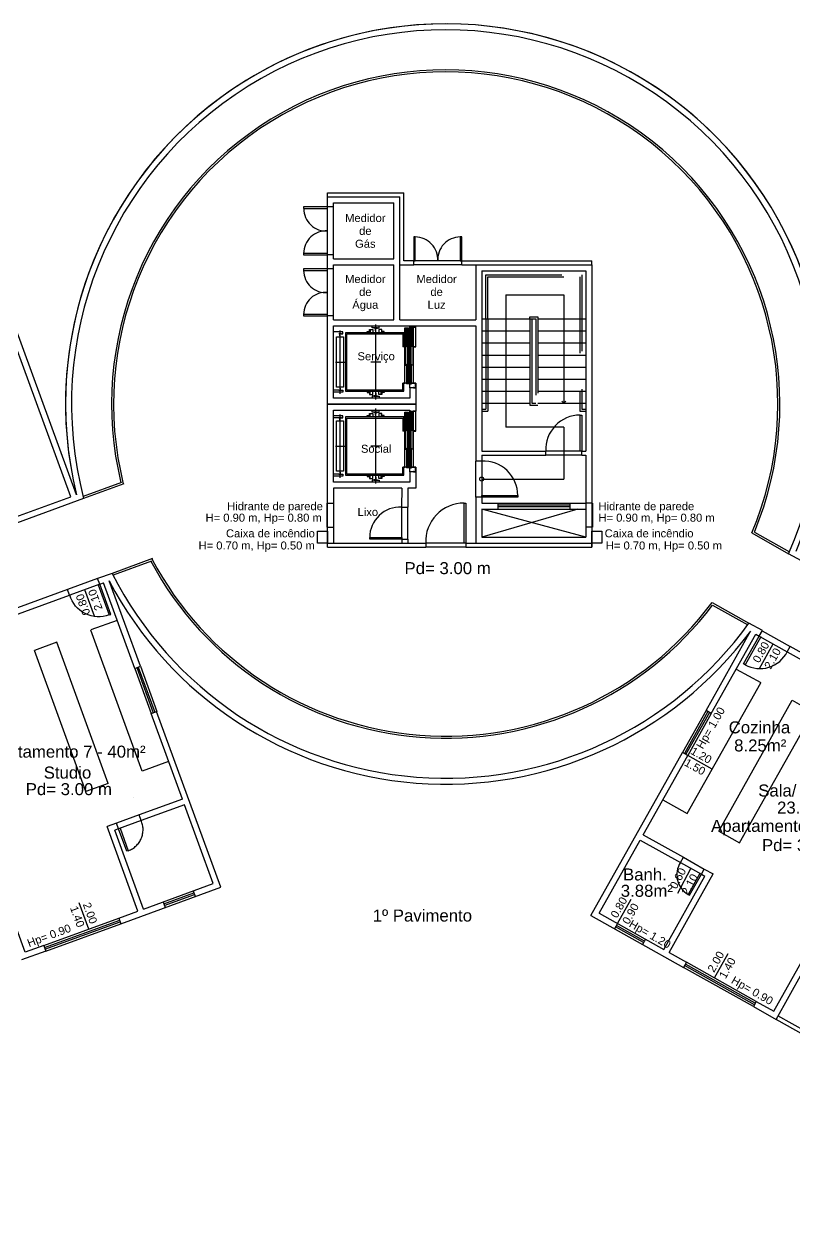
# Model space of a CAD drawing. Header units: millimetres. Extents: x -210 to 1173, y -437 to 320.
# Drawn here: x 8.28 to 27.53, y -68.83 to -39.06 of the extents above; entities that cross this region are included whole.
import ezdxf
from ezdxf.enums import TextEntityAlignment as Align

# ---------------------------------------------------------------- set-up
doc = ezdxf.new("R2010")
doc.units = ezdxf.units.MM
doc.header["$LTSCALE"] = 0.3
for name, pattern in [('DASHDOTX2', [50.8, 25.4, -12.7, 0, -12.7]), ('DASHED2', [9.525, 6.35, -3.175]), ('LTYPE_4', [112.5, 56.25, -56.25]), ('LTYPE_6', [168.75, 112.5, -28.125, 0, -28.125])]:
    doc.linetypes.add(name, pattern=pattern)
for name, color, linetype in [('CORTE', 6, 'Continuous'), ('COTAS', 1, 'Continuous'), ('ESQUADRIAS', 3, 'Continuous'), ('LAYER_0', 6, 'Continuous'), ('LINHA DE CORTE', 6, 'DASHDOTX2'), ('PISO', 1, 'Continuous'), ('PROJEÇÃO', 1, 'DASHED2'), ('TEXTOS', 2, 'Continuous'), ('VISTA', 2, 'Continuous')]:
    doc.layers.add(name, color=color, linetype=linetype)
doc.styles.add('2MM 1_100', font='ARIAL.TTF', dxfattribs={"height": 0.2})
doc.styles.add('3MM 1_100', font='ARIAL.TTF', dxfattribs={"height": 0.3})

msp = doc.modelspace()

# ---------------------------------------------------------------- linework, layer by layer
at = {"layer": 'CORTE'}
for p, q in [((15.872, -43.284), (17.772, -43.284)), ((15.872, -43.384), (15.872, -43.284)), ((15.872, -43.384), (17.672, -43.384)), ((15.872, -43.634), (15.872, -43.384)), ((17.672, -46.459), (17.672, -43.384)), ((17.772, -44.984), (17.772, -43.284)), ((16.022, -43.634), (15.872, -43.634)), ((16.022, -43.534), (17.522, -43.534)), ((16.022, -43.634), (16.022, -43.534)), ((17.522, -44.934), (17.522, -43.534)), ((15.872, -45.184), (15.872, -44.834)), ((16.022, -44.834), (15.872, -44.834)), ((16.022, -44.934), (16.022, -44.834)), ((16.022, -44.934), (17.522, -44.934)), ((16.022, -45.184), (15.872, -45.184)), ((16.022, -45.084), (17.522, -45.084)), ((16.022, -45.184), (16.022, -45.084)), ((17.522, -46.459), (17.522, -45.084)), ((17.672, -45.084), (18.022, -45.084)), ((18.022, -44.984), (17.772, -44.984)), ((18.022, -45.084), (18.022, -44.984)), ((19.222, -44.984), (22.472, -44.984)), ((19.222, -45.084), (19.222, -44.984)), ((19.222, -45.084), (19.572, -45.084)), ((19.572, -45.084), (19.572, -46.459)), ((19.572, -45.084), (22.472, -45.084)), ((19.722, -45.234), (19.722, -49.734)), ((19.722, -45.234), (22.322, -45.234)), ((22.322, -45.234), (22.322, -49.734)), ((22.472, -45.084), (22.472, -44.984)), ((22.472, -45.084), (22.472, -52.034)), ((22.472, -45.084), (22.472, -45.084)), ((9.596, -50.825), (7.831, -45.987)), ((9.455, -50.877), (7.741, -46.18)), ((15.872, -52.034), (15.872, -46.359)), ((16.022, -46.359), (15.872, -46.359)), ((16.022, -46.459), (16.022, -46.359)), ((16.022, -46.459), (17.522, -46.459)), ((16.022, -48.409), (16.022, -46.609)), ((16.022, -46.609), (19.572, -46.609)), ((17.672, -46.459), (19.572, -46.459)), ((17.922, -46.609), (17.922, -46.634)), ((19.572, -46.609), (19.572, -49.984)), ((17.922, -48.154), (17.922, -48.409)), ((18.072, -48.154), (18.072, -48.559)), ((17.922, -48.409), (16.022, -48.409)), ((15.872, -48.559), (18.072, -48.559)), ((18.072, -48.559), (15.872, -48.559)), ((16.022, -50.509), (16.022, -48.709)), ((16.022, -48.709), (17.922, -48.709)), ((16.022, -48.709), (17.922, -48.709)), ((17.922, -48.709), (17.922, -48.734)), ((18.072, -48.559), (18.072, -48.734)), ((19.722, -49.734), (21.322, -49.734)), ((19.722, -49.834), (19.722, -49.984)), ((19.722, -49.834), (21.322, -49.834)), ((22.222, -49.734), (22.322, -49.734)), ((22.222, -49.834), (22.322, -49.834)), ((22.322, -49.834), (22.322, -51.034)), ((17.922, -50.254), (17.922, -50.509)), ((18.072, -50.254), (18.072, -50.659)), ((17.922, -50.509), (16.022, -50.509)), ((7.543, -51.575), (9.455, -50.877)), ((17.722, -50.659), (16.022, -50.659)), ((16.022, -50.659), (16.022, -52.034)), ((17.722, -50.659), (17.717, -51.134)), ((18.072, -50.659), (17.872, -50.659)), ((17.872, -50.659), (17.872, -51.134)), ((19.572, -50.884), (19.572, -52.034)), ((19.722, -50.884), (19.722, -51.034)), ((9.775, -50.92), (7.594, -51.716)), ((15.852, -51.034), (15.852, -51.634)), ((15.852, -51.034), (16.022, -51.034)), ((17.722, -51.134), (17.872, -51.134)), ((19.722, -51.034), (22.322, -51.034)), ((19.722, -51.184), (19.722, -51.884)), ((19.722, -51.184), (22.322, -51.184)), ((22.122, -51.184), (19.722, -51.884)), ((22.322, -51.884), (19.722, -51.184)), ((22.322, -51.034), (22.322, -51.884)), ((22.492, -51.034), (22.322, -51.034)), ((22.492, -51.034), (22.492, -51.634)), ((15.852, -51.634), (16.022, -51.634)), ((22.492, -51.634), (22.322, -51.634)), ((15.872, -52.034), (18.322, -52.034)), ((15.872, -52.134), (15.872, -52.034)), ((17.722, -51.934), (17.722, -52.034)), ((17.722, -51.934), (17.872, -51.934)), ((17.872, -51.934), (17.872, -52.034)), ((18.322, -52.034), (18.322, -52.134)), ((19.322, -52.034), (19.572, -52.034)), ((19.322, -52.034), (19.322, -52.134)), ((19.572, -52.034), (22.472, -52.034)), ((19.722, -51.884), (22.322, -51.884)), ((22.472, -52.034), (22.472, -52.134)), ((22.472, -52.134), (22.472, -52.034)), ((15.872, -52.134), (18.322, -52.134)), ((19.322, -52.134), (22.472, -52.134)), ((27.712, -52.478), (27.391, -52.299)), ((10.484, -52.79), (10.125, -52.921)), ((10.176, -53.062), (10.125, -52.921)), ((11.193, -55.113), (10.411, -52.976)), ((9.374, -53.195), (5.287, -54.686)), ((9.425, -53.336), (9.374, -53.195)), ((10.176, -53.062), (10.27, -53.028)), ((11.052, -55.164), (10.27, -53.028)), ((5.573, -54.742), (9.425, -53.336)), ((11.139, -54.149), (11.14, -54.148)), ((26.734, -54.222), (26.4, -54.035)), ((25.327, -56.218), (26.44, -54.234)), ((25.458, -56.292), (26.571, -54.308)), ((26.571, -54.308), (26.658, -54.356)), ((26.658, -54.356), (26.734, -54.222)), ((8.316, -62.257), (5.573, -54.742)), ((27.356, -54.748), (27.431, -54.614)), ((27.356, -54.748), (30.933, -56.753)), ((31.226, -56.742), (27.431, -54.614)), ((25.901, -54.895), (25.9, -54.895)), ((25.901, -54.895), (25.9, -54.895)), ((11.052, -55.164), (11.193, -55.113)), ((25.414, -55.4), (25.414, -55.4)), ((25.414, -55.4), (25.414, -55.4)), ((11.462, -56.292), (11.603, -56.241)), ((13.205, -60.632), (11.599, -56.242)), ((25.458, -56.292), (25.327, -56.218)), ((12.243, -58.432), (11.462, -56.292)), ((27.018, -63.73), (30.934, -56.752)), ((22.452, -61.342), (24.74, -57.265)), ((23.758, -59.322), (24.871, -57.338)), ((24.871, -57.338), (24.74, -57.265)), ((11.011, -58.383), (11.011, -58.383)), ((12.243, -58.432), (11.161, -58.825)), ((12.294, -58.573), (11.212, -58.966)), ((13.013, -60.543), (12.294, -58.573)), ((11.212, -58.966), (11.161, -58.825)), ((10.597, -59.03), (10.362, -59.115)), ((11.131, -61.23), (10.362, -59.115)), ((10.648, -59.17), (10.554, -59.205)), ((11.272, -61.178), (10.554, -59.205)), ((10.648, -59.17), (10.597, -59.03)), ((23.88, -59.104), (23.88, -59.104)), ((23.953, -58.973), (23.953, -58.973)), ((22.657, -61.284), (23.684, -59.453)), ((23.684, -59.453), (24.688, -60.016)), ((23.757, -59.322), (24.761, -59.885)), ((24.368, -59.665), (24.368, -59.665)), ((24.688, -60.016), (24.761, -59.885)), ((24.271, -62.189), (25.298, -60.358)), ((24.402, -62.263), (25.502, -60.301)), ((25.211, -60.309), (25.284, -60.178)), ((25.211, -60.309), (25.298, -60.358)), ((25.284, -60.178), (25.502, -60.301)), ((10.706, -61.544), (13.205, -60.632)), ((11.272, -61.178), (13.013, -60.543)), ((10.655, -61.403), (11.131, -61.23)), ((22.599, -61.08), (22.599, -61.08)), ((22.657, -61.284), (24.271, -62.189)), ((10.655, -61.403), (10.706, -61.544)), ((22.452, -61.342), (24.765, -62.639)), ((8.776, -62.09), (8.316, -62.257)), ((8.776, -62.09), (8.827, -62.231)), ((27.076, -63.934), (28.055, -62.188)), ((8.827, -62.231), (8.226, -62.449)), ((24.402, -62.263), (24.838, -62.508)), ((24.838, -62.508), (24.765, -62.639)), ((26.583, -63.486), (26.509, -63.617)), ((26.509, -63.617), (27.076, -63.934)), ((26.583, -63.486), (27.02, -63.731))]:
    msp.add_line(p, q, dxfattribs=at)
for points in [[(15.622, -51.733), (15.872, -51.733), (15.872, -52.033), (15.622, -52.033)], [(22.472, -51.734), (22.722, -51.734), (22.722, -52.034), (22.472, -52.034)]]:
    msp.add_lwpolyline(points, close=True, dxfattribs=at)
for radius, start, end in [(9.5, 341.5137, 189.5338), (9.5, 337.2226, 193.8022), (9.35, 336.4228, 194.6256), (9.5, 207.7089, 323.3361), (9.35, 206.9058, 324.1475)]:
    msp.add_arc((18.822, -48.559), radius, start, end, dxfattribs=at)
at = {"layer": 'COTAS'}
for p, q in [((20.322, -45.834), (20.322, -49.134)), ((20.322, -45.834), (21.772, -45.834)), ((21.772, -45.834), (21.772, -48.534)), ((21.772, -48.534), (21.723, -48.484)), ((21.772, -48.534), (21.823, -48.484)), ((21.772, -49.134), (20.322, -49.134)), ((21.772, -49.134), (21.772, -50.434)), ((19.722, -50.434), (21.772, -50.434)), ((26.663, -55.165), (27.007, -54.552)), ((25.484, -57.682), (24.871, -57.338)), ((24.619, -60.783), (24.949, -60.162)), ((9.904, -61.68), (9.664, -61.019)), ((23.114, -61.543), (23.458, -60.93)), ((25.536, -62.899), (25.88, -62.286))]:
    msp.add_line(p, q, dxfattribs=at)
at = {"layer": 'COTAS', "extrusion": (-1.35577e-13, -1.67877e-12, -1)}
msp.add_line((10.042, -53.861), (9.801, -53.201), dxfattribs=at)
at = {"layer": 'COTAS'}
msp.add_circle((19.722, -50.434), 0.05, dxfattribs=at)
at = {"layer": 'ESQUADRIAS'}
for p, q in [((11.104, -55.145), (11.513, -56.273)), ((11.141, -55.132), (11.551, -56.26)), ((25.375, -56.245), (24.788, -57.292)), ((25.41, -56.265), (24.823, -57.311)), ((8.795, -62.141), (10.675, -61.458)), ((8.809, -62.179), (10.688, -61.496)), ((26.536, -63.569), (24.792, -62.59)), ((26.556, -63.534), (24.812, -62.555))]:
    msp.add_line(p, q, dxfattribs=at)
for points in [[(15.872, -43.634), (15.272, -43.634), (15.272, -43.674), (15.872, -43.674)], [(18.062, -44.984), (18.062, -44.384), (18.022, -44.384), (18.022, -44.984)], [(19.222, -44.984), (19.222, -44.384), (19.182, -44.384), (19.182, -44.984)], [(15.872, -44.794), (15.272, -44.794), (15.272, -44.834), (15.872, -44.834)], [(15.872, -45.184), (15.272, -45.184), (15.272, -45.224), (15.872, -45.224)], [(15.872, -46.319), (15.272, -46.319), (15.272, -46.359), (15.872, -46.359)], [(22.222, -49.734), (22.182, -49.734), (22.182, -48.834), (22.222, -48.834)], [(19.722, -50.884), (19.722, -50.844), (20.622, -50.844), (20.622, -50.884)], [(19.322, -52.034), (19.282, -52.034), (19.282, -51.034), (19.322, -51.034)], [(17.722, -51.934), (16.922, -51.934), (16.922, -51.894), (17.722, -51.894)], [(26.658, -54.356), (26.693, -54.376), (26.302, -55.074), (26.267, -55.054)], [(10.648, -59.17), (10.686, -59.157), (10.891, -59.721), (10.853, -59.734)], [(25.211, -60.309), (25.176, -60.29), (24.882, -60.813), (24.917, -60.832)]]:
    msp.add_lwpolyline(points, close=True, dxfattribs=at)
at = {"layer": 'ESQUADRIAS', "extrusion": (1.1504e-16, 4.198e-17, -1), "elevation": 0}
msp.add_lwpolyline([(-10.177, -53.064), (-10.14, -53.078), (-10.414, -53.829), (-10.451, -53.816)], close=True, dxfattribs=at)
at = {"layer": 'LAYER_0', "color": 15, "linetype": 'LTYPE_6'}
for p, q in [((16.182, -48.302), (16.182, -46.72)), ((17.072, -48.444), (17.072, -46.569)), ((16.071, -47.509), (16.301, -47.509)), ((17.2, -47.509), (16.948, -47.509)), ((16.182, -50.402), (16.182, -48.82)), ((17.072, -50.544), (17.072, -48.669)), ((16.071, -49.609), (16.301, -49.609)), ((17.2, -49.609), (16.947, -49.609))]:
    msp.add_line(p, q, dxfattribs=at)
at = {"layer": 'LAYER_0', "color": 11}
for p, q in [((16.916, -46.748), (16.916, -46.694)), ((16.916, -46.694), (16.997, -46.694)), ((16.922, -46.754), (16.922, -46.694)), ((16.987, -46.659), (16.987, -46.609)), ((17.027, -46.659), (16.987, -46.659)), ((16.997, -46.694), (16.997, -46.754)), ((17.072, -46.659), (17.027, -46.659)), ((17.027, -46.659), (17.027, -46.663)), ((17.031, -46.667), (17.027, -46.663)), ((17.064, -46.669), (17.031, -46.667)), ((17.064, -46.669), (17.068, -46.672)), ((17.068, -46.688), (17.064, -46.692)), ((17.064, -46.734), (17.064, -46.692)), ((17.072, -46.734), (17.064, -46.734)), ((17.068, -46.688), (17.068, -46.672)), ((17.117, -46.659), (17.072, -46.659)), ((17.072, -46.734), (17.08, -46.734)), ((17.077, -46.672), (17.08, -46.669)), ((17.077, -46.688), (17.077, -46.672)), ((17.077, -46.688), (17.08, -46.692)), ((17.08, -46.669), (17.114, -46.667)), ((17.08, -46.734), (17.08, -46.692)), ((17.114, -46.667), (17.117, -46.663)), ((17.117, -46.659), (17.157, -46.659)), ((17.117, -46.659), (17.117, -46.663)), ((17.228, -46.694), (17.147, -46.694)), ((17.147, -46.694), (17.147, -46.754)), ((17.157, -46.659), (17.157, -46.609)), ((17.222, -46.754), (17.222, -46.694)), ((17.228, -46.748), (17.228, -46.694)), ((17.802, -48.034), (17.802, -46.659)), ((17.802, -46.659), (17.892, -46.659)), ((17.892, -48.064), (17.892, -46.659)), ((17.922, -48.064), (17.922, -46.634)), ((17.922, -46.634), (18.012, -46.634)), ((18.012, -46.634), (18.012, -48.034)), ((18.072, -46.634), (18.012, -46.634)), ((18.012, -46.649), (18.014, -46.649)), ((18.014, -46.649), (18.014, -46.636)), ((18.014, -46.636), (18.07, -46.636)), ((18.07, -46.636), (18.07, -47.132)), ((18.072, -47.134), (18.072, -46.634)), ((16.254, -46.755), (16.022, -46.755)), ((16.092, -48.139), (16.092, -46.879)), ((16.092, -46.879), (16.272, -46.879)), ((16.214, -46.805), (16.254, -46.805)), ((16.254, -46.805), (16.254, -46.755)), ((16.272, -46.879), (16.272, -48.139)), ((17.772, -46.779), (16.322, -46.779)), ((16.322, -46.779), (16.322, -48.239)), ((16.352, -48.209), (16.352, -46.809)), ((16.352, -46.809), (17.752, -46.809)), ((16.862, -46.754), (16.862, -46.748)), ((16.862, -46.748), (16.916, -46.748)), ((16.862, -46.754), (16.922, -46.754)), ((16.922, -46.754), (16.922, -46.779)), ((16.997, -46.754), (16.997, -46.779)), ((17.147, -46.754), (17.147, -46.779)), ((17.222, -46.754), (17.222, -46.779)), ((17.282, -46.754), (17.222, -46.754)), ((17.282, -46.748), (17.228, -46.748)), ((17.282, -46.754), (17.282, -46.748)), ((17.752, -46.809), (17.752, -47.134)), ((17.772, -47.132), (17.772, -46.779)), ((17.802, -47.134), (17.752, -47.134)), ((17.8, -47.132), (17.772, -47.132)), ((17.802, -47.119), (17.8, -47.119)), ((17.8, -47.119), (17.8, -47.132)), ((17.807, -47.584), (17.807, -47.114)), ((17.807, -47.114), (17.847, -47.114)), ((17.845, -47.116), (17.809, -47.116)), ((17.809, -47.116), (17.809, -47.582)), ((17.845, -47.129), (17.845, -47.116)), ((17.847, -47.129), (17.845, -47.129)), ((17.847, -47.114), (17.847, -47.129)), ((18.007, -47.114), (17.967, -47.114)), ((17.967, -47.114), (17.967, -47.129)), ((17.967, -47.129), (17.969, -47.129)), ((17.969, -47.129), (17.969, -47.116)), ((17.969, -47.116), (18.005, -47.116)), ((18.005, -47.116), (18.005, -47.582)), ((18.007, -47.584), (18.007, -47.114)), ((18.014, -47.119), (18.012, -47.119)), ((18.012, -47.134), (18.072, -47.134)), ((18.014, -47.132), (18.014, -47.119)), ((18.07, -47.132), (18.014, -47.132)), ((17.807, -47.584), (17.847, -47.584)), ((17.845, -47.582), (17.809, -47.582)), ((17.847, -47.569), (17.845, -47.569)), ((17.845, -47.569), (17.845, -47.582)), ((17.847, -47.584), (17.847, -47.569)), ((17.852, -48.046), (17.852, -47.564)), ((17.852, -47.564), (17.892, -47.564)), ((17.89, -47.566), (17.854, -47.566)), ((17.854, -47.566), (17.854, -48.044)), ((17.89, -47.579), (17.89, -47.566)), ((17.892, -47.579), (17.89, -47.579)), ((17.962, -47.564), (17.922, -47.564)), ((17.922, -47.579), (17.924, -47.579)), ((17.924, -47.579), (17.924, -47.566)), ((17.924, -47.566), (17.96, -47.566)), ((17.96, -47.566), (17.96, -48.044)), ((17.962, -48.046), (17.962, -47.564)), ((17.967, -47.584), (17.967, -47.569)), ((17.967, -47.569), (17.969, -47.569)), ((18.007, -47.584), (17.967, -47.584)), ((17.969, -47.569), (17.969, -47.582)), ((17.969, -47.582), (18.005, -47.582)), ((16.149, -48.213), (16.022, -48.213)), ((16.272, -48.139), (16.092, -48.139)), ((16.214, -48.213), (16.254, -48.213)), ((16.254, -48.213), (16.254, -48.263)), ((17.752, -48.209), (16.352, -48.209)), ((17.802, -48.034), (17.752, -48.034)), ((17.752, -48.209), (17.752, -48.034)), ((17.772, -48.239), (17.772, -48.036)), ((17.772, -48.036), (17.802, -48.036)), ((17.847, -48.034), (17.802, -48.034)), ((17.845, -48.036), (17.802, -48.036)), ((17.845, -48.051), (17.845, -48.036)), ((17.89, -48.051), (17.845, -48.051)), ((17.847, -48.034), (17.847, -48.049)), ((17.847, -48.049), (17.892, -48.049)), ((17.892, -48.046), (17.852, -48.046)), ((17.854, -48.044), (17.89, -48.044)), ((17.89, -48.044), (17.89, -48.031)), ((17.89, -48.031), (17.892, -48.031)), ((17.89, -48.064), (17.89, -48.051)), ((17.892, -48.064), (17.89, -48.064)), ((17.924, -48.031), (17.922, -48.031)), ((17.922, -48.046), (17.962, -48.046)), ((17.967, -48.049), (17.922, -48.049)), ((17.922, -48.064), (17.924, -48.064)), ((17.922, -48.154), (17.922, -48.064)), ((18.012, -48.154), (17.922, -48.154)), ((17.924, -48.044), (17.924, -48.031)), ((17.96, -48.044), (17.924, -48.044)), ((17.924, -48.064), (17.924, -48.051)), ((17.924, -48.051), (17.969, -48.051)), ((17.967, -48.034), (17.967, -48.049)), ((18.072, -48.034), (17.967, -48.034)), ((17.969, -48.051), (17.969, -48.036)), ((17.969, -48.036), (18.07, -48.036)), ((18.012, -48.154), (18.012, -48.139)), ((18.012, -48.139), (18.014, -48.139)), ((18.072, -48.154), (18.012, -48.154)), ((18.014, -48.139), (18.014, -48.152)), ((18.014, -48.152), (18.07, -48.152)), ((18.07, -48.152), (18.07, -48.036)), ((18.072, -48.034), (18.072, -48.154)), ((16.254, -48.263), (16.022, -48.263)), ((16.322, -48.239), (17.772, -48.239)), ((16.862, -48.264), (16.922, -48.264)), ((16.862, -48.264), (16.862, -48.27)), ((16.862, -48.27), (16.916, -48.27)), ((16.916, -48.27), (16.916, -48.324)), ((16.916, -48.324), (16.997, -48.324)), ((16.922, -48.264), (16.922, -48.239)), ((16.922, -48.264), (16.922, -48.324)), ((17.027, -48.359), (16.987, -48.359)), ((16.987, -48.359), (16.987, -48.409)), ((16.997, -48.264), (16.997, -48.239)), ((16.997, -48.324), (16.997, -48.264)), ((17.03, -48.351), (17.027, -48.354)), ((17.027, -48.359), (17.027, -48.354)), ((17.027, -48.359), (17.072, -48.359)), ((17.064, -48.349), (17.03, -48.351)), ((17.072, -48.284), (17.064, -48.284)), ((17.064, -48.284), (17.064, -48.326)), ((17.067, -48.329), (17.064, -48.326)), ((17.067, -48.345), (17.064, -48.349)), ((17.067, -48.329), (17.067, -48.345)), ((17.072, -48.284), (17.08, -48.284)), ((17.072, -48.359), (17.117, -48.359)), ((17.076, -48.329), (17.08, -48.326)), ((17.076, -48.329), (17.076, -48.345)), ((17.08, -48.349), (17.076, -48.345)), ((17.08, -48.284), (17.08, -48.326)), ((17.08, -48.349), (17.113, -48.351)), ((17.113, -48.351), (17.117, -48.354)), ((17.117, -48.359), (17.117, -48.354)), ((17.117, -48.359), (17.157, -48.359)), ((17.147, -48.264), (17.147, -48.239)), ((17.147, -48.324), (17.147, -48.264)), ((17.228, -48.324), (17.147, -48.324)), ((17.157, -48.359), (17.157, -48.409)), ((17.222, -48.264), (17.222, -48.239)), ((17.282, -48.264), (17.222, -48.264)), ((17.222, -48.264), (17.222, -48.324)), ((17.282, -48.27), (17.228, -48.27)), ((17.228, -48.27), (17.228, -48.324)), ((17.282, -48.264), (17.282, -48.27)), ((16.916, -48.848), (16.916, -48.794)), ((16.916, -48.794), (16.997, -48.794)), ((16.922, -48.854), (16.922, -48.794)), ((16.987, -48.759), (16.987, -48.709)), ((17.027, -48.759), (16.987, -48.759)), ((16.997, -48.794), (16.997, -48.854)), ((17.072, -48.759), (17.027, -48.759)), ((17.027, -48.759), (17.027, -48.763)), ((17.03, -48.767), (17.027, -48.763)), ((17.064, -48.769), (17.03, -48.767)), ((17.064, -48.769), (17.067, -48.772)), ((17.067, -48.788), (17.064, -48.792)), ((17.064, -48.834), (17.064, -48.792)), ((17.067, -48.788), (17.067, -48.772)), ((17.117, -48.759), (17.072, -48.759)), ((17.076, -48.772), (17.08, -48.769)), ((17.076, -48.788), (17.076, -48.772)), ((17.076, -48.788), (17.08, -48.792)), ((17.08, -48.769), (17.113, -48.767)), ((17.08, -48.834), (17.08, -48.792)), ((17.113, -48.767), (17.117, -48.763)), ((17.117, -48.759), (17.157, -48.759)), ((17.117, -48.759), (17.117, -48.763)), ((17.228, -48.794), (17.147, -48.794)), ((17.147, -48.794), (17.147, -48.854)), ((17.157, -48.759), (17.157, -48.709)), ((17.222, -48.854), (17.222, -48.794)), ((17.228, -48.848), (17.228, -48.794)), ((17.802, -50.134), (17.802, -48.759)), ((17.802, -48.759), (17.892, -48.759)), ((17.892, -50.164), (17.892, -48.759)), ((17.922, -50.164), (17.922, -48.734)), ((17.922, -48.734), (18.012, -48.734)), ((18.012, -48.734), (18.012, -50.134)), ((18.072, -48.734), (18.012, -48.734)), ((18.012, -48.749), (18.014, -48.749)), ((18.014, -48.749), (18.014, -48.736)), ((18.014, -48.736), (18.07, -48.736)), ((18.07, -48.736), (18.07, -49.232)), ((18.072, -49.234), (18.072, -48.734)), ((16.254, -48.855), (16.022, -48.855)), ((16.149, -48.905), (16.022, -48.905)), ((16.092, -50.239), (16.092, -48.979)), ((16.092, -48.979), (16.272, -48.979)), ((16.214, -48.905), (16.254, -48.905)), ((16.254, -48.905), (16.254, -48.855)), ((16.272, -48.979), (16.272, -50.239)), ((17.772, -48.879), (16.322, -48.879)), ((16.322, -48.879), (16.322, -50.339)), ((16.352, -50.309), (16.352, -48.909)), ((16.352, -48.909), (17.752, -48.909)), ((16.862, -48.854), (16.862, -48.848)), ((16.862, -48.848), (16.916, -48.848)), ((16.862, -48.854), (16.922, -48.854)), ((16.922, -48.854), (16.922, -48.879)), ((16.997, -48.854), (16.997, -48.879)), ((17.072, -48.834), (17.064, -48.834)), ((17.072, -48.834), (17.08, -48.834)), ((17.147, -48.854), (17.147, -48.879)), ((17.222, -48.854), (17.222, -48.879)), ((17.282, -48.854), (17.222, -48.854)), ((17.282, -48.848), (17.228, -48.848)), ((17.282, -48.854), (17.282, -48.848)), ((17.752, -48.909), (17.752, -49.234)), ((17.772, -49.232), (17.772, -48.879)), ((17.802, -49.234), (17.752, -49.234)), ((17.8, -49.232), (17.772, -49.232)), ((17.802, -49.219), (17.8, -49.219)), ((17.8, -49.219), (17.8, -49.232)), ((17.807, -49.684), (17.807, -49.214)), ((17.807, -49.214), (17.847, -49.214)), ((17.845, -49.216), (17.809, -49.216)), ((17.809, -49.216), (17.809, -49.682)), ((17.845, -49.229), (17.845, -49.216)), ((17.847, -49.229), (17.845, -49.229)), ((17.847, -49.214), (17.847, -49.229)), ((18.007, -49.214), (17.967, -49.214)), ((17.967, -49.214), (17.967, -49.229)), ((17.967, -49.229), (17.969, -49.229)), ((17.969, -49.229), (17.969, -49.216)), ((17.969, -49.216), (18.005, -49.216)), ((18.005, -49.216), (18.005, -49.682)), ((18.007, -49.684), (18.007, -49.214)), ((18.014, -49.219), (18.012, -49.219)), ((18.012, -49.234), (18.072, -49.234)), ((18.014, -49.232), (18.014, -49.219)), ((18.07, -49.232), (18.014, -49.232)), ((17.807, -49.684), (17.847, -49.684)), ((17.845, -49.682), (17.809, -49.682)), ((17.847, -49.669), (17.845, -49.669)), ((17.845, -49.669), (17.845, -49.682)), ((17.847, -49.684), (17.847, -49.669)), ((17.852, -50.146), (17.852, -49.664)), ((17.852, -49.664), (17.892, -49.664)), ((17.89, -49.666), (17.854, -49.666)), ((17.854, -49.666), (17.854, -50.144)), ((17.89, -49.679), (17.89, -49.666)), ((17.892, -49.679), (17.89, -49.679)), ((17.962, -49.664), (17.922, -49.664)), ((17.922, -49.679), (17.924, -49.679)), ((17.924, -49.679), (17.924, -49.666)), ((17.924, -49.666), (17.96, -49.666)), ((17.96, -49.666), (17.96, -50.144)), ((17.962, -50.146), (17.962, -49.664)), ((17.967, -49.684), (17.967, -49.669)), ((17.967, -49.669), (17.969, -49.669)), ((18.007, -49.684), (17.967, -49.684)), ((17.969, -49.669), (17.969, -49.682)), ((17.969, -49.682), (18.005, -49.682)), ((16.272, -50.239), (16.092, -50.239)), ((17.802, -50.134), (17.752, -50.134)), ((17.752, -50.309), (17.752, -50.134)), ((17.772, -50.339), (17.772, -50.136)), ((17.772, -50.136), (17.802, -50.136)), ((17.847, -50.134), (17.802, -50.134)), ((17.845, -50.136), (17.802, -50.136)), ((17.845, -50.151), (17.845, -50.136)), ((17.89, -50.151), (17.845, -50.151)), ((17.847, -50.134), (17.847, -50.149)), ((17.847, -50.149), (17.892, -50.149)), ((17.892, -50.146), (17.852, -50.146)), ((17.854, -50.144), (17.89, -50.144)), ((17.89, -50.144), (17.89, -50.131)), ((17.89, -50.131), (17.892, -50.131)), ((17.89, -50.164), (17.89, -50.151)), ((17.892, -50.164), (17.89, -50.164)), ((17.924, -50.131), (17.922, -50.131)), ((17.922, -50.146), (17.962, -50.146)), ((17.967, -50.149), (17.922, -50.149)), ((17.922, -50.164), (17.924, -50.164)), ((17.922, -50.254), (17.922, -50.164)), ((18.012, -50.254), (17.922, -50.254)), ((17.924, -50.144), (17.924, -50.131)), ((17.96, -50.144), (17.924, -50.144)), ((17.924, -50.164), (17.924, -50.151)), ((17.924, -50.151), (17.969, -50.151)), ((17.967, -50.134), (17.967, -50.149)), ((18.072, -50.134), (17.967, -50.134)), ((17.969, -50.151), (17.969, -50.136)), ((17.969, -50.136), (18.07, -50.136)), ((18.012, -50.254), (18.012, -50.239)), ((18.012, -50.239), (18.014, -50.239)), ((18.072, -50.254), (18.012, -50.254)), ((18.014, -50.239), (18.014, -50.252)), ((18.014, -50.252), (18.07, -50.252)), ((18.07, -50.252), (18.07, -50.136)), ((18.072, -50.134), (18.072, -50.254)), ((16.149, -50.313), (16.022, -50.313)), ((16.254, -50.363), (16.022, -50.363)), ((16.214, -50.313), (16.254, -50.313)), ((16.254, -50.313), (16.254, -50.363)), ((16.322, -50.339), (17.772, -50.339)), ((17.752, -50.309), (16.352, -50.309)), ((16.862, -50.364), (16.922, -50.364)), ((16.862, -50.364), (16.862, -50.37)), ((16.862, -50.37), (16.916, -50.37)), ((16.916, -50.37), (16.916, -50.424)), ((16.916, -50.424), (16.997, -50.424)), ((16.922, -50.364), (16.922, -50.339)), ((16.922, -50.364), (16.922, -50.424)), ((17.027, -50.459), (16.987, -50.459)), ((16.987, -50.459), (16.987, -50.509)), ((16.997, -50.364), (16.997, -50.339)), ((16.997, -50.424), (16.997, -50.364)), ((17.03, -50.451), (17.027, -50.454)), ((17.027, -50.459), (17.027, -50.454)), ((17.027, -50.459), (17.072, -50.459)), ((17.064, -50.449), (17.03, -50.451)), ((17.072, -50.384), (17.064, -50.384)), ((17.064, -50.384), (17.064, -50.426)), ((17.067, -50.429), (17.064, -50.426)), ((17.067, -50.445), (17.064, -50.449)), ((17.067, -50.429), (17.067, -50.445)), ((17.072, -50.384), (17.08, -50.384)), ((17.072, -50.459), (17.117, -50.459)), ((17.076, -50.429), (17.08, -50.426)), ((17.076, -50.429), (17.076, -50.445)), ((17.08, -50.449), (17.076, -50.445)), ((17.08, -50.384), (17.08, -50.426)), ((17.08, -50.449), (17.113, -50.451)), ((17.113, -50.451), (17.117, -50.454)), ((17.117, -50.459), (17.117, -50.454)), ((17.117, -50.459), (17.157, -50.459)), ((17.147, -50.364), (17.147, -50.339)), ((17.147, -50.424), (17.147, -50.364)), ((17.228, -50.424), (17.147, -50.424)), ((17.157, -50.459), (17.157, -50.509)), ((17.222, -50.364), (17.222, -50.339)), ((17.282, -50.364), (17.222, -50.364)), ((17.222, -50.364), (17.222, -50.424)), ((17.282, -50.37), (17.228, -50.37)), ((17.228, -50.37), (17.228, -50.424)), ((17.282, -50.364), (17.282, -50.37))]:
    msp.add_line(p, q, dxfattribs=at)
at = {"layer": 'LAYER_0', "color": 1, "linetype": 'LTYPE_4'}
for p, q in [((16.931, -46.694), (16.931, -46.754)), ((17.214, -46.694), (17.214, -46.754)), ((16.931, -46.754), (16.931, -46.779)), ((17.214, -46.754), (17.214, -46.779)), ((16.93, -48.264), (16.93, -48.239)), ((16.93, -48.324), (16.93, -48.264)), ((17.213, -48.264), (17.213, -48.239)), ((17.213, -48.324), (17.213, -48.264)), ((16.93, -48.794), (16.93, -48.854)), ((17.213, -48.794), (17.213, -48.854)), ((16.93, -48.854), (16.93, -48.879)), ((17.213, -48.854), (17.213, -48.879)), ((16.93, -50.364), (16.93, -50.339)), ((16.93, -50.424), (16.93, -50.364)), ((17.213, -50.364), (17.213, -50.339)), ((17.213, -50.424), (17.213, -50.364))]:
    msp.add_line(p, q, dxfattribs=at)
at = {"layer": 'LAYER_0', "color": 1}
for p, q in [((17.822, -46.659), (17.822, -47.114)), ((17.832, -47.114), (17.832, -46.659)), ((17.867, -47.564), (17.867, -46.659)), ((17.877, -46.659), (17.877, -47.564)), ((17.937, -47.564), (17.937, -46.634)), ((17.947, -46.634), (17.947, -47.564)), ((17.982, -47.114), (17.982, -46.634)), ((17.992, -46.634), (17.992, -47.114)), ((16.214, -46.805), (16.149, -46.805)), ((16.153, -46.809), (16.149, -46.805)), ((16.18, -46.809), (16.153, -46.809)), ((16.178, -46.824), (16.18, -46.822)), ((16.178, -46.859), (16.178, -46.824)), ((16.186, -46.859), (16.178, -46.859)), ((16.18, -46.822), (16.18, -46.809)), ((16.184, -46.822), (16.184, -46.809)), ((16.21, -46.809), (16.184, -46.809)), ((16.184, -46.822), (16.186, -46.824)), ((16.186, -46.859), (16.186, -46.824)), ((16.21, -46.809), (16.214, -46.805)), ((16.153, -48.209), (16.149, -48.213)), ((16.149, -48.213), (16.214, -48.213)), ((16.153, -48.209), (16.18, -48.209)), ((16.178, -48.159), (16.186, -48.159)), ((16.178, -48.159), (16.178, -48.194)), ((16.18, -48.196), (16.178, -48.194)), ((16.18, -48.196), (16.18, -48.209)), ((16.186, -48.194), (16.184, -48.196)), ((16.184, -48.196), (16.184, -48.209)), ((16.184, -48.209), (16.21, -48.209)), ((16.186, -48.159), (16.186, -48.194)), ((16.21, -48.209), (16.214, -48.213)), ((17.822, -48.759), (17.822, -49.214)), ((17.832, -49.214), (17.832, -48.759)), ((17.867, -49.664), (17.867, -48.759)), ((17.877, -48.759), (17.877, -49.664)), ((17.937, -49.664), (17.937, -48.734)), ((17.947, -48.734), (17.947, -49.664)), ((17.982, -49.214), (17.982, -48.734)), ((17.992, -48.734), (17.992, -49.214)), ((16.214, -48.905), (16.149, -48.905)), ((16.153, -48.909), (16.149, -48.905)), ((16.18, -48.909), (16.153, -48.909)), ((16.178, -48.924), (16.18, -48.922)), ((16.178, -48.959), (16.178, -48.924)), ((16.186, -48.959), (16.178, -48.959)), ((16.18, -48.922), (16.18, -48.909)), ((16.184, -48.922), (16.184, -48.909)), ((16.21, -48.909), (16.184, -48.909)), ((16.184, -48.922), (16.186, -48.924)), ((16.186, -48.959), (16.186, -48.924)), ((16.21, -48.909), (16.214, -48.905)), ((16.178, -50.259), (16.186, -50.259)), ((16.178, -50.259), (16.178, -50.294)), ((16.18, -50.296), (16.178, -50.294)), ((16.18, -50.296), (16.18, -50.309)), ((16.186, -50.294), (16.184, -50.296)), ((16.184, -50.296), (16.184, -50.309)), ((16.186, -50.259), (16.186, -50.294)), ((16.153, -50.309), (16.149, -50.313)), ((16.149, -50.313), (16.214, -50.313)), ((16.153, -50.309), (16.18, -50.309)), ((16.184, -50.309), (16.21, -50.309)), ((16.21, -50.309), (16.214, -50.313))]:
    msp.add_line(p, q, dxfattribs=at)
at = {"layer": 'LAYER_0', "color": 7}
for p, q in [((17.922, -46.634), (18.072, -46.634)), ((18.072, -48.154), (17.922, -48.154)), ((17.922, -48.734), (18.072, -48.734)), ((18.072, -50.254), (17.922, -50.254))]:
    msp.add_line(p, q, dxfattribs=at)
at = {"layer": 'LAYER_0'}
for p, q in [((17.477, -46.809), (17.477, -46.809)), ((16.352, -47.049), (16.352, -47.049)), ((17.752, -47.05), (17.752, -47.05)), ((17.477, -48.209), (17.477, -48.209)), ((17.477, -48.909), (17.477, -48.909)), ((16.352, -49.149), (16.352, -49.149)), ((17.752, -49.15), (17.752, -49.15)), ((17.476, -50.309), (17.476, -50.309))]:
    msp.add_line(p, q, dxfattribs=at)
at = {"layer": 'LINHA DE CORTE'}
for p, q in [((19.722, -49.984), (19.572, -49.984)), ((21.322, -49.834), (21.322, -49.734)), ((22.222, -49.834), (22.222, -49.734)), ((19.722, -50.884), (19.572, -50.884))]:
    msp.add_line(p, q, dxfattribs=at)
at = {"layer": 'PISO'}
for p, q in [((15.872, -44.834), (15.872, -43.634)), ((16.022, -44.834), (16.022, -43.634)), ((15.872, -46.359), (15.872, -45.184)), ((16.022, -46.359), (16.022, -45.184)), ((19.222, -44.984), (18.022, -44.984)), ((19.222, -45.084), (18.022, -45.084)), ((19.572, -50.884), (19.572, -49.984)), ((19.722, -49.984), (19.722, -50.884)), ((22.222, -49.734), (21.322, -49.734)), ((22.222, -49.834), (21.322, -49.834)), ((17.722, -51.934), (17.722, -51.134)), ((17.872, -51.934), (17.872, -51.134)), ((19.322, -52.034), (18.322, -52.034)), ((19.322, -52.134), (18.322, -52.134)), ((10.125, -52.921), (9.374, -53.195)), ((10.177, -53.064), (9.426, -53.338))]:
    msp.add_line(p, q, dxfattribs=at)
at = {"layer": 'PISO', "extrusion": (1.06805e-16, -5.99109e-17, -1)}
for p, q in [((26.658, -54.356), (27.356, -54.748)), ((26.733, -54.224), (27.431, -54.615))]:
    msp.add_line(p, q, dxfattribs=at)
at = {"layer": 'PISO', "extrusion": (-1.15084e-16, -4.18589e-17, -1)}
for p, q in [((11.161, -58.825), (10.597, -59.03)), ((11.212, -58.966), (10.648, -59.171))]:
    msp.add_line(p, q, dxfattribs=at)
at = {"layer": 'PISO', "extrusion": (1.06786e-16, -5.99444e-17, -1)}
for p, q in [((24.688, -60.015), (25.211, -60.309)), ((24.761, -59.885), (25.284, -60.178))]:
    msp.add_line(p, q, dxfattribs=at)
at = {"layer": 'PISO'}
for centre, radius, start, end in [((15.834, -43.674), 0.561, 180, 273.9406), ((15.833, -44.794), 0.561, 86.0526, 180), ((18.053, -44.953), 0.57, 356.9163, 89.126), ((19.191, -44.953), 0.57, 90.874, 183.0768), ((15.822, -45.224), 0.55, 180, 275.2402), ((15.822, -46.319), 0.55, 84.753, 180), ((22.185, -49.698), 0.864, 90.2167, 182.3852), ((19.758, -50.847), 0.864, 0.2167, 92.3852), ((17.683, -51.894), 0.761, 87.0634, 180), ((19.282, -51.995), 0.961, 90, 182.3393), ((26.674, -54.41), 0.761, 240.7103, 333.6479), ((25.157, -60.323), 0.561, 146.7425, 240.6923)]:
    msp.add_arc(centre, radius, start, end, dxfattribs=at)
at = {"layer": 'PISO', "extrusion": (-1.35577e-13, -1.67877e-12, -1)}
msp.add_arc((-10.153, -53.114), 0.761, 249.9522, 342.8898, dxfattribs=at)
at = {"layer": 'PROJEÇÃO'}
for p, q in [((19.822, -45.334), (22.222, -45.334)), ((19.822, -46.434), (19.822, -45.334)), ((19.872, -45.384), (22.172, -45.384)), ((19.872, -46.434), (19.872, -45.384)), ((22.172, -45.384), (22.172, -48.734)), ((22.222, -45.334), (22.222, -48.684)), ((19.722, -46.434), (20.972, -46.434)), ((20.922, -46.384), (21.122, -46.384)), ((20.922, -46.434), (20.922, -46.384)), ((20.972, -46.434), (21.072, -46.434)), ((21.072, -46.434), (21.072, -48.584)), ((21.122, -46.384), (21.122, -48.584)), ((21.122, -46.434), (22.322, -46.434)), ((21.122, -46.734), (22.322, -46.734)), ((21.122, -47.034), (22.322, -47.034)), ((21.122, -47.334), (22.322, -47.334)), ((21.122, -47.634), (22.322, -47.634)), ((21.122, -47.934), (22.322, -47.934)), ((21.122, -48.234), (22.322, -48.234)), ((21.072, -48.584), (21.122, -48.584)), ((21.122, -48.534), (22.322, -48.534)), ((22.172, -48.734), (22.322, -48.734)), ((22.222, -48.684), (22.322, -48.684)), ((20.122, -51.034), (20.122, -51.184)), ((21.922, -51.089), (20.122, -51.089)), ((21.922, -51.129), (20.122, -51.129)), ((21.922, -51.034), (21.922, -51.184)), ((12.511, -60.725), (12.562, -60.866)), ((11.759, -60.998), (11.81, -61.139)), ((11.778, -61.05), (12.53, -60.777)), ((11.791, -61.088), (12.543, -60.815)), ((23.115, -61.541), (23.041, -61.672)), ((23.786, -61.981), (23.088, -61.589)), ((23.766, -62.015), (23.068, -61.624)), ((23.813, -61.933), (23.739, -62.063))]:
    msp.add_line(p, q, dxfattribs=at)
msp.add_arc((10.699, -59.193), 0.561, 289.9875, 23.9132, dxfattribs=at)
at = {"layer": 'VISTA'}
for p, q in [((19.822, -46.434), (19.822, -48.684)), ((19.872, -46.434), (19.872, -48.734)), ((20.922, -46.434), (20.922, -48.584)), ((20.972, -46.434), (20.972, -48.534)), ((19.722, -46.734), (20.922, -46.734)), ((19.722, -47.034), (20.922, -47.034)), ((19.722, -47.334), (20.922, -47.334)), ((19.722, -47.634), (20.922, -47.634)), ((19.722, -47.934), (20.922, -47.934)), ((19.722, -48.234), (20.922, -48.234)), ((19.722, -48.534), (20.922, -48.534)), ((19.722, -48.684), (19.822, -48.684)), ((19.722, -48.734), (19.872, -48.734)), ((20.922, -48.584), (21.072, -48.584)), ((20.972, -48.534), (21.072, -48.534)), ((10.722, -50.521), (9.766, -50.87)), ((10.778, -50.554), (9.775, -50.92)), ((26.471, -51.781), (27.391, -52.299)), ((26.534, -51.76), (27.411, -52.253)), ((11.492, -52.422), (10.484, -52.79)), ((11.472, -52.483), (10.511, -52.834)), ((25.478, -53.518), (26.4, -54.035)), ((25.491, -53.583), (26.371, -54.076)), ((10.613, -53.967), (9.955, -54.205)), ((11.236, -57.73), (9.955, -54.206)), ((9.109, -54.513), (8.545, -54.718)), ((9.826, -58.243), (8.545, -54.718)), ((10.39, -58.038), (9.109, -54.513)), ((11.052, -55.164), (11.461, -56.292)), ((11.193, -55.113), (11.603, -56.241)), ((26.082, -55.18), (26.693, -55.521)), ((24.858, -58.792), (26.692, -55.522)), ((25.643, -59.233), (27.477, -55.962)), ((27.477, -55.962), (28.001, -56.256)), ((25.327, -56.218), (24.74, -57.265)), ((26.166, -59.526), (28.001, -56.256)), ((25.458, -56.292), (24.871, -57.338)), ((11.895, -57.491), (11.236, -57.73)), ((10.39, -58.038), (9.826, -58.243)), ((24.246, -58.45), (24.858, -58.792)), ((25.643, -59.233), (26.166, -59.526)), ((8.776, -62.09), (10.655, -61.403)), ((8.827, -62.231), (10.706, -61.544)), ((26.583, -63.486), (24.838, -62.508)), ((26.509, -63.617), (24.765, -62.639)), ((35.797, -68.827), (27.076, -63.934)), ((35.846, -68.74), (27.124, -63.847))]:
    msp.add_line(p, q, dxfattribs=at)
for radius, start, end in [(8.35, 337.4543, 193.6288), (8.3, 337.1573, 193.9372), (8.35, 208.0782, 323.0058), (8.3, 207.7784, 323.3072)]:
    msp.add_arc((18.822, -48.559), radius, start, end, dxfattribs=at)

# ---------------------------------------------------------------- texts
at = {"layer": 'TEXTOS'}
for s, height, style, p in [('Medidor', 0.2, '2MM 1_100', (16.813, -43.911)), ('de', 0.2, '2MM 1_100', (16.813, -44.232)), ('Gás', 0.2, '2MM 1_100', (16.813, -44.554)), ('Medidor', 0.2, '2MM 1_100', (16.813, -45.436)), ('Medidor', 0.2, '2MM 1_100', (18.594, -45.436)), ('de', 0.2, '2MM 1_100', (16.813, -45.757)), ('de', 0.2, '2MM 1_100', (18.594, -45.757)), ('Água', 0.2, '2MM 1_100', (16.813, -46.079)), ('Luz', 0.2, '2MM 1_100', (18.594, -46.079)), ('Serviço', 0.2, '2MM 1_100', (17.084, -47.365)), ('Social', 0.2, '2MM 1_100', (17.085, -49.677)), ('Hidrante de parede', 0.2, '2MM 1_100', (14.557, -51.112)), ('Lixo', 0.2, '2MM 1_100', (16.876, -51.257)), ('Hidrante de parede', 0.2, '2MM 1_100', (23.835, -51.112)), ('H= 0.90 m, Hp= 0.80 m', 0.2, '2MM 1_100', (14.273, -51.399)), ('H= 0.90 m, Hp= 0.80 m', 0.2, '2MM 1_100', (24.091, -51.399)), ('Caixa de incêndio', 0.2, '2MM 1_100', (14.442, -51.79)), ('Caixa de incêndio', 0.2, '2MM 1_100', (23.904, -51.79)), ('H= 0.70 m, Hp= 0.50 m', 0.2, '2MM 1_100', (14.098, -52.094)), ('H= 0.70 m, Hp= 0.50 m', 0.2, '2MM 1_100', (24.274, -52.094)), ('Pd= 3.00 m', 0.3, '3MM 1_100', (18.87, -52.66)), ('Cozinha', 0.3, '3MM 1_100', (26.662, -56.638)), ('Apartamento 7 - 40m²', 0.3, '3MM 1_100', (9.285, -57.245)), ('8.25m²', 0.3, '3MM 1_100', (26.681, -57.09)), ('Studio', 0.3, '3MM 1_100', (9.371, -57.768)), ('Pd= 3.00 m', 0.3, '3MM 1_100', (9.405, -58.182)), ('Sala/ quarto', 0.3, '3MM 1_100', (27.761, -58.216)), ('23.05m²', 0.3, '3MM 1_100', (27.87, -58.643)), ('Apartamento 12 - 40m²', 0.3, '3MM 1_100', (27.608, -59.099)), ('Pd= 3.00 m', 0.3, '3MM 1_100', (27.801, -59.581)), ('Banh.', 0.3, '3MM 1_100', (23.8, -60.314)), ('3.88m²', 0.3, '3MM 1_100', (23.848, -60.722)), ('1º Pavimento', 0.3, '3MM 1_100', (18.239, -61.34))]:
    msp.add_text(s, height=height, dxfattribs=dict(at, style=style)).set_placement(p, align=Align.MIDDLE_CENTER)
at = {"layer": 'TEXTOS', "style": '2MM 1_100'}
for s, rotation, p in [('2.10', 110.0478, (10.066, -53.453)), ('0.80', 110.0478, (9.758, -53.57)), ('0.80', 60.7166, (26.699, -54.76)), ('2.10', 60.7166, (26.989, -54.917)), ('Hp= 1.00', 60.1759, (25.441, -56.651)), ('1.20', 330.7133, (25.208, -57.335)), ('1.50', 330.7133, (25.051, -57.625)), ('0.60', 61.9287, (24.624, -60.41)), ('2.10', 61.9287, (24.917, -60.561)), ('2.00', 289.9632, (9.937, -61.279)), ('0.80', 60.7166, (23.149, -61.137)), ('1.40', 289.9632, (9.618, -61.366)), ('0.90', 60.7166, (23.439, -61.294)), ('Hp= 0.90', 20.5006, (8.91, -61.84)), ('Hp= 1.20', 330.1792, (23.928, -61.805)), ('2.00', 60.7166, (25.572, -62.493)), ('1.40', 60.7166, (25.861, -62.651)), ('Hp= 0.90', 330.1792, (26.483, -63.214))]:
    msp.add_text(s, height=0.2, rotation=rotation, dxfattribs=at).set_placement(p, align=Align.MIDDLE_CENTER)

doc.saveas('drawing.dxf')
